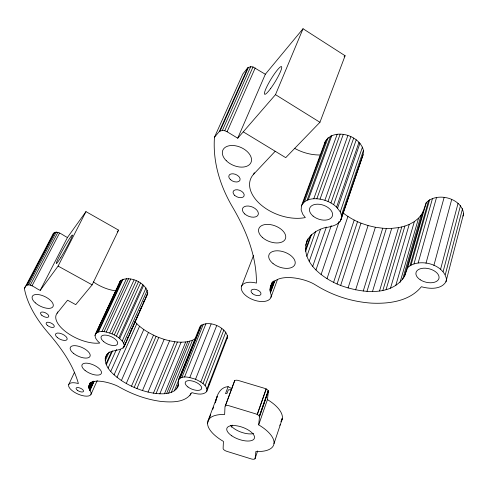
<?xml version="1.0" encoding="UTF-8"?>
<svg xmlns="http://www.w3.org/2000/svg" width="488" height="488" viewBox="0 0 488 488"><rect width="100%" height="100%" fill="white"/><g stroke="black" fill="none" stroke-linecap="round" stroke-linejoin="round"><path stroke-width="0.73" d="M214.476 137.244L219.35 131.418L222.4 130.387L224.767 130.729L227.085 131.748L237.735 138.202L265.326 74.255L253.01 66.96L250.728 66.679L247.745 67.814L242.853 73.92L214.476 137.244A228.738 148.889 13.8 0 0 232.721 207.369C246.172 230.293 256.633 256.127 256.432 283.089A15.695 8.455 20.7 0 0 241.249 288.341A15.695 8.455 20.7 0 0 257.438 301.035A15.695 8.455 20.7 0 0 271.078 294.581A31.452 17.171 19.2 0 1 270.553 293.093C267.851 270.163 303.768 277.385 315.065 284.705A31.452 17.171 19.2 0 1 316.639 285.639C333.109 295.789 352.08 301.773 371.368 303.121C389.046 304.006 409.53 301.297 421.394 286.724C429.391 288.994 440.981 289.835 445.94 281.808L463.6 213.726C461.721 197.927 436.98 191.754 426.292 202.587L423.005 211.853L404.467 276.464C391.04 297.259 360.461 292.635 340.642 285.48C323.007 278.709 298.985 261.354 307.403 239.693M178.486 385.081C175.576 394.194 163.895 394.316 156.069 393.511C143.71 391.955 131.815 387.307 121.396 380.524C114.186 375.278 105.085 368.501 105.231 358.643C106.537 348.572 119.188 352.275 124.013 346.895L147.577 294.063C148.035 283.247 128.131 274.122 120.072 281.295L95.526 333.847L95.001 335.463L95.556 338.031L97.472 340.856L99.772 343.034A28.402 12.993 24.8 0 1 67.686 333.151A28.402 12.993 24.8 0 1 57.084 313.284L57.761 311.93M57.084 313.284L67.588 300.199L75.75 304.646L92.141 284.852L118.602 230.153L85.961 211.621L67.454 237.485C62.989 235.655 54.735 227.316 51.954 236.137L24.4 288.573A164.938 80.276 22.5 0 0 48.501 333.225C61.207 348.066 73.096 364.487 78.385 383.562A12.157 5.02 23.9 0 0 68.747 386.453A12.157 5.02 23.9 0 0 82.429 395.609A12.157 5.02 23.9 0 0 90.731 391.821A24.174 10.15 23.2 0 1 90.085 390.809C83.936 374.253 113.186 383.092 119.249 387.027A24.174 10.15 23.2 0 1 120.518 387.71C133.187 394.725 147.089 399.69 161.491 401.49C171.831 402.374 185.812 402.868 191.796 392.608C196.493 393.938 202.849 395.542 206.674 391.65L227.652 337.013C225.926 326.832 207.705 319.128 199.958 326.625L178.529 379.585L178.26 385.221L177.638 387.185M306.635 241.834C309.77 234.466 317.066 230.037 324.453 227.786C331.279 226.786 342.777 224.626 341.393 215.214L363.444 150.457C359.9 135.115 333.53 127.167 325.045 142.02L301.45 205.899L301.151 209.986L302.804 214.311L305.311 217.569A37.85 23.479 20.8 0 1 261.269 205.112A37.85 23.479 20.8 0 1 253.711 174.131L254.285 172.721M341.142 219.344L363.103 154.72L363.444 150.457M324.91 143.429L325.045 142.02M258.677 424.865L259.488 416.776A4.349 1.94 19.8 0 0 259.36 416.38L259.305 416.282A4.349 1.94 19.8 0 0 257.329 414.556L257.164 414.465A4.349 1.94 19.8 0 0 255.547 413.806L229.214 405.809A4.331 1.928 20.5 0 0 225.364 405.882L225.297 405.943A4.331 1.928 20.5 0 0 224.999 406.571L224.645 414.477A34.983 15.024 20.1 0 0 223.431 441.414L223.114 448.509A4.026 1.665 20.3 0 0 226.841 451.339L251.149 458.891A4.05 1.677 19.7 0 0 255.102 458.598L255.889 451.455A34.983 15.024 20.1 0 0 274.018 443.409A34.983 15.024 20.1 0 0 258.677 424.865L267.448 399.599L268.363 391.291A4.288 2.001 19.7 0 0 268.241 390.888L268.193 390.778A4.288 2.001 19.7 0 0 266.259 389.04L266.094 388.954A4.288 2.001 19.7 0 0 264.502 388.308L238.528 380.53A4.264 1.989 20.4 0 0 234.716 380.664L234.643 380.725A4.264 1.989 20.4 0 0 234.344 381.372M124.013 346.895L147.84 292.873M231.91 388.729L228.128 386.667C220.93 387.057 217.514 393.609 215.989 399.782L217.294 396.323L217.081 397.293M445.94 281.808L446.52 279.508C444.098 264.014 418.728 257.511 407.663 267.607L404.467 276.464M462.996 216.129L463.6 213.726M445.318 274.524L462.539 208.602M443.141 271.548L460.501 205.594M440.591 269.23L458.079 203.276M433.887 265.429L451.687 199.543M425.993 263.215L444.104 197.5M418.161 262.947L436.54 197.457M414.007 263.74L432.514 198.396M410.06 265.496L428.659 200.33M411.073 264.905L429.654 199.696M407.663 267.607L426.292 202.587M400.02 282.399L418.576 218.142L421.095 215.141L423.005 211.853M402.557 279.581L421.095 215.141M395.725 285.626L414.342 221.613L418.576 218.142M390.498 288.188L409.225 224.431L414.342 221.613M386.051 289.64L404.887 226.072L409.225 224.431M382.873 290.378L401.789 226.932L404.887 226.072M379.542 290.927L398.543 227.609L401.789 226.932M372.509 291.458L391.718 228.372L398.543 227.609M366.988 291.354L386.368 228.439L391.718 228.372M363.231 291.049L382.732 228.238L386.368 228.439M355.63 289.89L375.388 227.268L382.732 228.238M348.048 288.018L368.074 225.554L375.388 227.268M340.642 285.48L360.955 223.144C354.453 220.582 348.334 217.069 342.85 212.737M337.062 283.973L357.521 221.692M333.591 282.326L354.19 220.094M280.929 421.797L282.107 418.295M273.994 443.616L282.357 418.613A34.483 15.524 20 0 0 267.448 399.599M119.499 283.003L120.072 281.295M327.027 278.63L347.92 216.459M206.674 391.65C208.346 385.325 200.086 381.5 195.542 379.243C190.448 377.779 182.719 374.723 178.529 379.585M340.282 221.18L363.103 154.72M341.393 215.214L340.264 211.914L362.438 147.089M338.123 223.516L338.611 222.083M321.116 274.476L339.123 221.613M227.182 338.385L227.652 337.013M257.664 450.936L254.98 458.787M340.264 211.914L336.592 207.083L359.009 142.221M315.98 269.937L331.26 225.639M337.598 208.114L359.955 143.258M312.716 266.344L326.393 227.03M259.305 416.282L268.193 390.778M259.36 416.38L268.241 390.888M259.5 416.874L268.363 391.291M336.592 207.083L333.664 204.661L356.24 139.812M281.521 421.01L282.357 418.613M280.344 424.523L279.758 425.304M309.227 261.391L320.537 229.183M333.664 204.661L330.955 202.941L353.666 138.122M257.164 414.465L266.094 388.954M257.329 414.556L266.259 389.04M330.955 202.941L328.009 201.477L350.854 136.701M301.45 205.899C305.421 197.25 317.176 197.884 324.886 200.287L347.865 135.566M306.818 256.346L315.693 231.251M305.659 245.263L307.946 238.852M305.421 250.088L310.74 235.161M305.549 251.326L311.618 234.277M320.055 199.11L343.223 134.493M316.858 198.75L340.142 134.218M231.471 427.214L232.221 425.139M313.784 198.744L337.165 134.298M308.282 199.775L331.822 135.518M304.53 201.733L328.137 137.64M270.944 297.32L277.471 279.551M307.092 200.245L330.657 136.03M270.468 286.779L271.871 282.991M270.218 287.767L271.907 283.083M270.163 288.103L272.249 282.485M270.114 288.445L272.231 282.723M270.053 289.134L272.694 281.985M270.041 289.482L272.804 282.046M270.041 289.835L272.945 281.979M270.047 290.189L273.28 281.509M270.071 290.543L273.237 281.979M270.108 290.903L273.798 280.99M270.151 291.263L273.841 281.271M270.206 291.623L273.896 281.637M302.95 203.234L326.57 139.232M270.279 291.989L274.226 281.289M270.358 292.355L274.305 281.655M270.45 292.721L274.921 280.6M225.297 405.943L234.643 380.725M225.364 405.882L234.716 380.664M228.128 386.667L225.517 393.663L227.036 393.371L228.347 389.863L231.599 389.601M208.077 420.619L216.038 399.532M207.534 423.194L210.7 414.806M212.811 409.212L213.598 407.114M215.184 402.917L216.501 399.422M243.25 131.839L285.73 157.654L319.939 122.287L345.101 55.736L303.03 28.737L265.326 74.255M206.991 388.887L227.579 335.463M208.98 384.196L209.797 382.067M205.106 385.593L225.834 332.066M203.014 383.58L223.846 330.01M241.542 286.352L253.601 255.316M200.812 381.976L221.741 328.4M195.542 379.243L216.666 325.697M190.015 395.371L190.845 393.273M189.826 377.492L211.109 324.05M184.549 376.992L205.954 323.703M174.32 390.876L180.883 374.638M181.451 373.228L182.878 369.697M183.451 368.287L184.305 366.171M184.879 364.756L186.306 361.23M186.874 359.815L191.156 349.231M191.729 347.816L192.583 345.699M193.156 344.29L194.584 340.758M179.688 378.31L201.135 325.246M180.243 377.974L201.69 324.874M176.528 388.93L178.504 384.038M181.951 377.34L203.392 324.148M171.331 392.352L192.455 340.295L195.438 338.641M166.634 393.493L187.801 341.655L192.455 340.295M168.635 393.133L189.777 341.21M164.499 393.725L185.69 341.972L187.801 341.655M159.838 393.798L181.109 342.204L185.69 341.972M156.069 393.511L177.412 342.027L181.109 342.204M153.452 393.157L174.85 341.746L177.412 342.027M237.735 138.202L275.494 94.654L303.03 28.737M148.041 392.09L169.568 340.801L174.85 341.746M142.49 390.546L164.163 339.361L169.568 340.801M136.927 388.576L158.759 337.464L164.163 339.361M134.176 387.435L156.099 336.354C148.297 332.798 140.715 328.241 134.963 321.787M131.473 386.209L153.482 335.152M126.258 383.507L148.45 332.48M121.396 380.524L143.771 329.504M116.998 377.334L139.562 326.283M227.085 131.748L255.218 67.936M224.767 130.729L253.01 66.96M123.019 348.286L123.946 346.205M124.568 344.815L125.495 342.735M127.045 339.264L128.283 336.494M129.21 334.408L129.832 333.023M130.448 331.633L132.309 327.472M132.925 326.082L134.163 323.306M134.786 321.921L135.713 319.841M136.329 318.45L138.189 314.29M139.428 311.515L140.044 310.124M140.666 308.739L141.593 306.659M143.143 303.188L144.381 300.413M145.308 298.333L145.93 296.942M220.167 130.869L248.557 67.228M222.4 130.387L250.728 66.679M114.07 374.845L136.768 323.764M110.727 371.453L120.621 349.335M124.245 345.766L123.61 343.162L147.315 290.159M219.35 131.418L247.745 67.814M108.116 368.062L116.522 349.365M123.61 343.162L122.22 341.027L146.028 287.963M105.969 363.932L111.624 351.433M106.293 364.743L112.563 350.866M122.22 341.027L118.84 337.806L142.825 284.699M119.706 338.507L143.655 285.401M105.231 358.643L107.421 353.824M105.213 360.821L109.263 351.891M118.84 337.806L116.418 336.153L140.507 283.04M90.951 394.426L97.234 380.548M88.853 387.24L90.725 382.891M88.871 387.46L91.073 382.641M88.901 387.685L91.415 382.177M88.944 387.911L91.451 382.409M88.987 388.143L91.5 382.641M89.048 388.375L91.866 382.183M89.109 388.613L92.244 381.732M89.188 388.845L92.317 381.97M89.267 389.082L92.714 381.525M89.359 389.326L92.799 381.769M89.457 389.57L93.214 381.323M116.418 336.153L114.283 334.945L138.458 281.844M89.566 389.814L93.318 381.567M89.682 390.058L93.745 381.128M89.81 390.308L93.867 381.378M89.944 390.559L94.001 381.628M95.526 333.847C99.845 329.491 107.073 332.127 112.026 333.89L136.28 280.807M89.054 385.38L90.317 382.568M88.907 385.971L90.481 382.519M88.853 386.38L90.445 382.726M88.84 386.594L90.408 383.147M88.834 386.807L90.719 382.671M109.715 332.999L134.041 279.953M106.256 332.041L130.68 279.051M101.98 331.523L126.502 278.648M104.048 331.663L128.527 278.733M97.759 332.151L122.329 279.447M98.472 331.913L123.043 279.173M95.001 335.463L116.919 288.524M117.565 287.145L119.176 283.693M96.313 332.975L120.878 280.35M68.741 384.544L74.493 372.277M24.4 288.573C27.34 279.929 35.795 288.92 40.242 290.336L58.109 266.082L85.961 211.621M40.242 290.336L67.454 237.485M32.013 285.858L59.548 233.069M28.633 284.797L56.273 232.056M30.287 285.126L57.883 232.349M26.748 285.267L54.4 232.611M27.212 284.974L54.863 232.288M146.546 295.557L147.577 294.063M117.199 231.916L118.602 230.153M344.077 56.858L345.101 55.736M253.711 174.131L275.201 151.262M360.955 223.144L368.074 225.554M324.886 200.287L328.009 201.477M156.099 336.354L158.759 337.464M112.026 333.89L114.283 334.945M58.109 266.082L92.141 284.852M275.494 94.654L319.939 122.287M115.766 290.854A27.48 13.823 25.2 0 1 93.361 281.911M320.14 154.977A36.222 24.424 20.7 0 1 294.423 148.236M253.65 433.545A14.585 6.35 20 0 1 230.641 425.402M85.089 370.465A10.577 4.563 24 0 0 101.309 373.515A10.577 4.563 24 0 0 88.67 363.414A10.577 4.563 24 0 0 85.089 370.465M73.511 353.355A10.815 4.752 24.4 0 0 90.012 356.374A10.815 4.752 24.4 0 0 76.994 345.9A10.815 4.752 24.4 0 0 73.511 353.355M35.295 302.828A11.523 5.295 26.1 0 0 52.991 306.623A11.523 5.295 26.1 0 0 39.827 294.831A11.523 5.295 26.1 0 0 35.295 302.828M57.37 337.568A6.374 2.824 25.1 0 0 67.094 339.465A6.374 2.824 25.1 0 0 59.542 333.188A6.374 2.824 25.1 0 0 57.37 337.568M47.367 325.368A4.453 1.989 25.5 0 0 54.198 326.814A4.453 1.989 25.5 0 0 49.044 322.355A4.453 1.989 25.5 0 0 47.367 325.368M41.803 315.26A4.514 2.037 25.8 0 0 48.708 316.7A4.514 2.037 25.8 0 0 43.469 312.143A4.514 2.037 25.8 0 0 41.803 315.26M77.366 390.266A4.05 1.671 23.9 0 0 83.515 391.419A4.05 1.671 23.9 0 0 78.562 387.631A4.05 1.671 23.9 0 0 77.366 390.266M103.743 341.691A8.967 4.105 24 0 0 117.529 344.022A8.967 4.105 24 0 0 106.805 335.268A8.967 4.105 24 0 0 103.743 341.691M187.929 386.966A8.772 3.965 21.5 0 0 201.556 388.832A8.772 3.965 21.5 0 0 190.839 380.738A8.772 3.965 21.5 0 0 187.929 386.966M60.89 257.347A16.378 1.098 -60.6 0 0 72.45 235.051A16.378 1.098 -60.6 0 0 59.78 255.45A16.378 1.098 -60.6 0 0 60.89 257.347M313.095 216.093A11.98 7.363 19 0 0 332.298 216.233A11.98 7.363 19 0 0 317.688 204.185A11.98 7.363 19 0 0 313.095 216.093M252.65 293.745A5.228 2.812 20.7 0 0 260.885 294.301A5.228 2.812 20.7 0 0 254.48 289.225A5.228 2.812 20.7 0 0 252.65 293.745M234.606 195.316A5.88 3.562 22.7 0 0 244.012 196.084A5.88 3.562 22.7 0 0 237.272 189.74A5.88 3.562 22.7 0 0 234.606 195.316M262.666 237.68A14.225 8.345 20.8 0 0 285.358 238.919A14.225 8.345 20.8 0 0 268.4 224.407A14.225 8.345 20.8 0 0 262.666 237.68M244.756 213.957A8.394 5.008 22 0 0 258.128 214.824A8.394 5.008 22 0 0 248.258 206.015A8.394 5.008 22 0 0 244.756 213.957M226.243 160.674A15.366 9.717 23.6 0 0 250.899 162.687A15.366 9.717 23.6 0 0 233.63 145.546A15.366 9.717 23.6 0 0 226.243 160.674M230.379 179.578A5.984 3.684 23.2 0 0 239.931 180.298A5.984 3.684 23.2 0 0 233.05 173.777A5.984 3.684 23.2 0 0 230.379 179.578M273.036 263.557A13.841 7.887 20.1 0 0 294.935 264.404A13.841 7.887 20.1 0 0 277.916 250.795A13.841 7.887 20.1 0 0 273.036 263.557M420.205 279.764A11.84 6.905 14.3 0 0 438.944 278.459A11.84 6.905 14.3 0 0 423.303 268.217A11.84 6.905 14.3 0 0 420.205 279.764M270.657 88.505A16.165 2.452 -58.7 0 0 281.484 66.624A16.165 2.452 -58.7 0 0 267.107 86.162A16.165 2.452 -58.7 0 0 270.657 88.505M231.794 435.827A14.646 6.289 20.1 0 0 254.364 438.364A14.646 6.289 20.1 0 0 235.728 425.676A14.646 6.289 20.1 0 0 231.794 435.827"/></g></svg>
